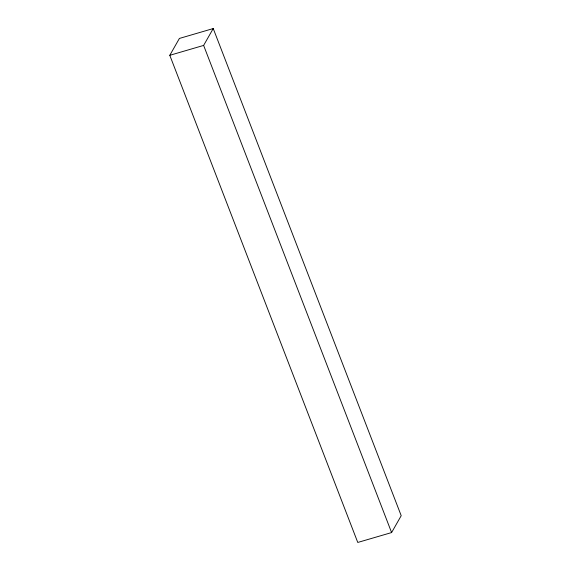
<?xml version="1.0" encoding="UTF-8"?>
<svg xmlns="http://www.w3.org/2000/svg" width="571" height="571" viewBox="0 0 571 571"><rect width="100%" height="100%" fill="white"/><g stroke="black" fill="none" stroke-linecap="round" stroke-linejoin="round"><path stroke-width="0.86" d="M169.794 55.308L179.401 38.435L213.233 28.55L401.206 515.692L391.599 532.565L357.767 542.45L169.794 55.308L203.626 45.416L213.233 28.55M203.626 45.416L391.599 532.565"/></g></svg>
